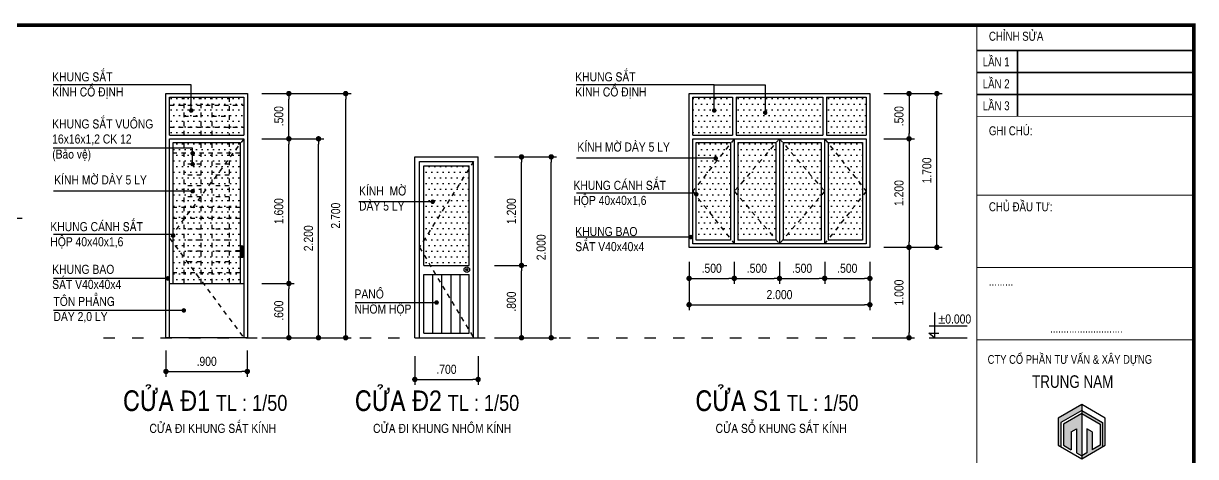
# Model space of a CAD drawing. Header units: millimetres. Extents: x 100 to 288, y -65 to 177.
# Drawn here: x 176.86 to 202.79, y 77.25 to 86.82 of the extents above; entities that cross this region are included whole.
import ezdxf

# ---------------------------------------------------------------- set-up
doc = ezdxf.new("R2010")
doc.units = ezdxf.units.MM
doc.header["$LTSCALE"] = 0.3
doc.header["$MEASUREMENT"] = 0
doc.header["$PDMODE"] = 2
doc.linetypes.add('ACAD_ISO03W100', pattern=[30, 12, -18])
doc.linetypes.add('ACAD_ISO07W100', pattern=[3, 0, -3])
doc.layers.get('0').update_dxf_attribs({"linetype": 'CONTINUOUS', "lineweight": 13})
doc.layers.get('DEFPOINTS').update_dxf_attribs({"linetype": 'CONTINUOUS', "lineweight": 13})
for name, color, linetype in [('HACTH', 8, 'CONTINUOUS'), ('LAYER 1', 1, 'CONTINUOUS'), ('LAYER 7', 7, 'CONTINUOUS'), ('LAYER1', 1, 'CONTINUOUS'), ('LAYER5', 5, 'CONTINUOUS'), ('LAYER7', 7, 'CONTINUOUS'), ('NETMANH', 44, 'CONTINUOUS'), ('TEXT', 1, 'CONTINUOUS')]:
    doc.layers.add(name, color=color, linetype=linetype)
doc.styles.add('HELVE-KT', font='VHELVCN.TTF')
doc.styles.add('VNI - HELVE', font='VBOOKMN.TTF', dxfattribs={"width": 0.8})
doc.dimstyles.new('1-50', dxfattribs={"dimtxt": 0.2, "dimasz": 0.12, "dimexe": 0.12, "dimexo": 0.2, "dimgap": 0.12, "dimtad": 1, "dimdec": 3, "dimlfac": 0.5, "dimzin": 4, "dimdsep": 46, "dimtxsty": 'HELVE-KT', "dimblk1": 'DOT', "dimblk2": 'DOT', "dimsah": 1, "dimcen": -0.18, "dimadec": 3, "dimazin": 0, "dimtfac": 1, "dimtdec": 3, "dimtmove": 2, "dimatfit": 3, "dimldrblk": 'DOT', "dimfxl": 0, "dimtolj": 1, "dimtzin": 4, "dimarcsym": 0})

# ---------------------------------------------------------------- blocks, each defined once
blk = doc.blocks.new('_DOT')
at = {"color": 0, "linetype": 'ByBlock'}
blk.add_line((-0.5, 0), (-1, 0), dxfattribs=at)
at = {"color": 0, "linetype": 'ByBlock', "const_width": 0.5}
blk.add_lwpolyline([(-0.25, 0, 1), (0.25, 0, 1)], format="xyb", close=True, dxfattribs=at)
blk = doc.blocks.new('*D874')
at = {"layer": 'DEFPOINTS', "color": 0, "lineweight": -2, "ltscale": 0.08}
for p in [(181.928, 81.072), (182.728, 81.072), (181.928, 79.872)]:
    blk.add_point(p, dxfattribs=at)
at = {"layer": 'LAYER 1', "color": 0, "lineweight": -2, "ltscale": 0.08}
for p, q in [((182.128, 81.072), (182.848, 81.072)), ((182.728, 79.992), (182.728, 80.952)), ((182.128, 79.872), (182.848, 79.872))]:
    blk.add_line(p, q, dxfattribs=at)
at = {"layer": 'LAYER 1', "color": 0, "lineweight": -2, "ltscale": 0.08, "xscale": 0.12, "yscale": 0.12, "zscale": 0.12}
for p, rotation in [((182.728, 81.072), 90), ((182.728, 79.872), 270)]:
    blk.add_blockref('_DOT', p, dxfattribs=dict(at, rotation=rotation))
at = {"layer": 'LAYER 1', "color": 0, "lineweight": -2, "ltscale": 0.08, "insert": (182.506, 80.472), "char_height": 0.2, "attachment_point": 5, "rotation": 90, "style": 'HELVE-KT'}
blk.add_mtext('\\A1;.600', dxfattribs=at)
blk = doc.blocks.new('*D875')
at = {"layer": 'DEFPOINTS', "color": 0, "lineweight": -2, "ltscale": 0.08}
for p in [(181.928, 84.272), (182.728, 84.272), (181.928, 81.072)]:
    blk.add_point(p, dxfattribs=at)
at = {"layer": 'LAYER 1', "color": 0, "lineweight": -2, "ltscale": 0.08}
for p, q in [((182.128, 84.272), (182.848, 84.272)), ((182.728, 81.192), (182.728, 84.152)), ((182.128, 81.072), (182.848, 81.072))]:
    blk.add_line(p, q, dxfattribs=at)
at = {"layer": 'LAYER 1', "color": 0, "lineweight": -2, "ltscale": 0.08, "xscale": 0.12, "yscale": 0.12, "zscale": 0.12}
for p, rotation in [((182.728, 84.272), 90), ((182.728, 81.072), 270)]:
    blk.add_blockref('_DOT', p, dxfattribs=dict(at, rotation=rotation))
at = {"layer": 'LAYER 1', "color": 0, "lineweight": -2, "ltscale": 0.08, "insert": (182.506, 82.672), "char_height": 0.2, "attachment_point": 5, "rotation": 90, "style": 'HELVE-KT'}
blk.add_mtext('\\A1;1.600', dxfattribs=at)
blk = doc.blocks.new('*D876')
at = {"layer": 'DEFPOINTS', "color": 0, "lineweight": -2, "ltscale": 0.08}
for p in [(181.928, 85.272), (182.728, 85.272), (181.928, 84.272)]:
    blk.add_point(p, dxfattribs=at)
at = {"layer": 'LAYER 1', "color": 0, "lineweight": -2, "ltscale": 0.08}
for p, q in [((182.128, 85.272), (182.848, 85.272)), ((182.728, 84.392), (182.728, 85.152)), ((182.128, 84.272), (182.848, 84.272))]:
    blk.add_line(p, q, dxfattribs=at)
at = {"layer": 'LAYER 1', "color": 0, "lineweight": -2, "ltscale": 0.08, "xscale": 0.12, "yscale": 0.12, "zscale": 0.12}
for p, rotation in [((182.728, 85.272), 90), ((182.728, 84.272), 270)]:
    blk.add_blockref('_DOT', p, dxfattribs=dict(at, rotation=rotation))
at = {"layer": 'LAYER 1', "color": 0, "lineweight": -2, "ltscale": 0.08, "insert": (182.506, 84.772), "char_height": 0.2, "attachment_point": 5, "rotation": 90, "style": 'HELVE-KT'}
blk.add_mtext('\\A1;.500', dxfattribs=at)
blk = doc.blocks.new('*D877')
at = {"layer": 'DEFPOINTS', "color": 0, "lineweight": -2, "ltscale": 0.08}
for p in [(182.128, 84.272), (183.384, 84.272), (182.128, 79.872)]:
    blk.add_point(p, dxfattribs=at)
at = {"layer": 'LAYER 1', "color": 0, "lineweight": -2, "ltscale": 0.08}
for p, q in [((182.328, 84.272), (183.504, 84.272)), ((183.384, 79.992), (183.384, 84.152)), ((182.328, 79.872), (183.504, 79.872))]:
    blk.add_line(p, q, dxfattribs=at)
at = {"layer": 'LAYER 1', "color": 0, "lineweight": -2, "ltscale": 0.08, "xscale": 0.12, "yscale": 0.12, "zscale": 0.12}
for p, rotation in [((183.384, 84.272), 90), ((183.384, 79.872), 270)]:
    blk.add_blockref('_DOT', p, dxfattribs=dict(at, rotation=rotation))
at = {"layer": 'LAYER 1', "color": 0, "lineweight": -2, "ltscale": 0.08, "insert": (183.162, 82.072), "char_height": 0.2, "attachment_point": 5, "rotation": 90, "style": 'HELVE-KT'}
blk.add_mtext('\\A1;2.200', dxfattribs=at)
blk = doc.blocks.new('*D878')
at = {"layer": 'DEFPOINTS', "color": 0, "lineweight": -2, "ltscale": 0.08}
for p in [(182.328, 85.272), (183.985, 85.272), (182.328, 79.872)]:
    blk.add_point(p, dxfattribs=at)
at = {"layer": 'LAYER 1', "color": 0, "lineweight": -2, "ltscale": 0.08}
for p, q in [((182.528, 85.272), (184.105, 85.272)), ((183.985, 79.992), (183.985, 85.152)), ((182.528, 79.872), (184.105, 79.872))]:
    blk.add_line(p, q, dxfattribs=at)
at = {"layer": 'LAYER 1', "color": 0, "lineweight": -2, "ltscale": 0.08, "xscale": 0.12, "yscale": 0.12, "zscale": 0.12}
for p, rotation in [((183.985, 85.272), 90), ((183.985, 79.872), 270)]:
    blk.add_blockref('_DOT', p, dxfattribs=dict(at, rotation=rotation))
at = {"layer": 'LAYER 1', "color": 0, "lineweight": -2, "ltscale": 0.08, "insert": (183.763, 82.572), "char_height": 0.2, "attachment_point": 5, "rotation": 90, "style": 'HELVE-KT'}
blk.add_mtext('\\A1;2.700', dxfattribs=at)
blk = doc.blocks.new('*D879')
at = {"layer": 'DEFPOINTS', "color": 0, "lineweight": -2, "ltscale": 0.08}
for p in [(180.009, 79.79), (181.809, 79.79), (181.809, 79.127)]:
    blk.add_point(p, dxfattribs=at)
at = {"layer": 'LAYER 1', "color": 0, "lineweight": -2, "ltscale": 0.08}
for p, q in [((180.009, 79.59), (180.009, 79.007)), ((181.809, 79.59), (181.809, 79.007)), ((180.129, 79.127), (181.689, 79.127))]:
    blk.add_line(p, q, dxfattribs=at)
at = {"layer": 'LAYER 1', "color": 0, "lineweight": -2, "ltscale": 0.08, "xscale": 0.12, "yscale": 0.12, "zscale": 0.12, "rotation": 180}
blk.add_blockref('_DOT', (180.009, 79.127), dxfattribs=at)
at = {"layer": 'LAYER 1', "color": 0, "lineweight": -2, "ltscale": 0.08, "xscale": 0.12, "yscale": 0.12, "zscale": 0.12}
blk.add_blockref('_DOT', (181.809, 79.127), dxfattribs=at)
at = {"layer": 'LAYER 1', "color": 0, "lineweight": -2, "ltscale": 0.08, "insert": (180.909, 79.349), "char_height": 0.2, "attachment_point": 5, "style": 'HELVE-KT'}
blk.add_mtext('\\A1;.900', dxfattribs=at)
blk = doc.blocks.new('*D880')
at = {"layer": 'DEFPOINTS', "color": 0, "linetype": 'Continuous', "lineweight": -2, "ltscale": 0.08}
for p in [(185.515, 79.668), (186.915, 79.668), (186.915, 78.951)]:
    blk.add_point(p, dxfattribs=at)
at = {"layer": 'LAYER 1', "color": 0, "linetype": 'Continuous', "lineweight": -2, "ltscale": 0.08}
for p, q in [((185.515, 79.468), (185.515, 78.831)), ((186.915, 79.468), (186.915, 78.831)), ((185.635, 78.951), (186.795, 78.951))]:
    blk.add_line(p, q, dxfattribs=at)
at = {"layer": 'LAYER 1', "color": 0, "linetype": 'Continuous', "lineweight": -2, "ltscale": 0.08, "xscale": 0.12, "yscale": 0.12, "zscale": 0.12, "rotation": 180}
blk.add_blockref('_DOT', (185.515, 78.951), dxfattribs=at)
at = {"layer": 'LAYER 1', "color": 0, "linetype": 'Continuous', "lineweight": -2, "ltscale": 0.08, "xscale": 0.12, "yscale": 0.12, "zscale": 0.12}
blk.add_blockref('_DOT', (186.915, 78.951), dxfattribs=at)
at = {"layer": 'LAYER 1', "color": 0, "linetype": 'Continuous', "ltscale": 0.08, "insert": (186.215, 79.173), "char_height": 0.2, "attachment_point": 5, "style": 'HELVE-KT'}
blk.add_mtext('\\A1;.700', dxfattribs=at)
blk = doc.blocks.new('*D881')
at = {"layer": 'DEFPOINTS', "color": 0, "linetype": 'Continuous', "lineweight": -2, "ltscale": 0.08}
for p in [(187.081, 81.472), (187.875, 81.472), (187.081, 79.872)]:
    blk.add_point(p, dxfattribs=at)
at = {"layer": 'LAYER1', "color": 0, "linetype": 'Continuous', "lineweight": -2, "ltscale": 0.08}
for p, q in [((187.281, 81.472), (187.995, 81.472)), ((187.875, 79.992), (187.875, 81.352)), ((187.281, 79.872), (187.995, 79.872))]:
    blk.add_line(p, q, dxfattribs=at)
at = {"layer": 'LAYER1', "color": 0, "linetype": 'Continuous', "lineweight": -2, "ltscale": 0.08, "xscale": 0.12, "yscale": 0.12, "zscale": 0.12}
for p, rotation in [((187.875, 81.472), 90), ((187.875, 79.872), 270)]:
    blk.add_blockref('_DOT', p, dxfattribs=dict(at, rotation=rotation))
at = {"layer": 'LAYER1', "color": 0, "linetype": 'Continuous', "ltscale": 0.08, "insert": (187.652, 80.672), "char_height": 0.2, "attachment_point": 5, "rotation": 90, "style": 'HELVE-KT'}
blk.add_mtext('\\A1;.800', dxfattribs=at)
blk = doc.blocks.new('*D882')
at = {"layer": 'DEFPOINTS', "color": 0, "linetype": 'Continuous', "lineweight": -2, "ltscale": 0.08}
for p in [(187.081, 83.872), (187.875, 83.872), (187.081, 81.472)]:
    blk.add_point(p, dxfattribs=at)
at = {"layer": 'LAYER1', "color": 0, "linetype": 'Continuous', "lineweight": -2, "ltscale": 0.08}
for p, q in [((187.281, 83.872), (187.995, 83.872)), ((187.875, 81.592), (187.875, 83.752)), ((187.281, 81.472), (187.995, 81.472))]:
    blk.add_line(p, q, dxfattribs=at)
at = {"layer": 'LAYER1', "color": 0, "linetype": 'Continuous', "lineweight": -2, "ltscale": 0.08, "xscale": 0.12, "yscale": 0.12, "zscale": 0.12}
for p, rotation in [((187.875, 83.872), 90), ((187.875, 81.472), 270)]:
    blk.add_blockref('_DOT', p, dxfattribs=dict(at, rotation=rotation))
at = {"layer": 'LAYER1', "color": 0, "linetype": 'Continuous', "ltscale": 0.08, "insert": (187.652, 82.672), "char_height": 0.2, "attachment_point": 5, "rotation": 90, "style": 'HELVE-KT'}
blk.add_mtext('\\A1;1.200', dxfattribs=at)
blk = doc.blocks.new('*D883')
at = {"layer": 'DEFPOINTS', "color": 0, "linetype": 'Continuous', "lineweight": -2, "ltscale": 0.08}
for p in [(187.602, 83.872), (188.533, 83.872), (187.602, 79.872)]:
    blk.add_point(p, dxfattribs=at)
at = {"layer": 'LAYER1', "color": 0, "linetype": 'Continuous', "lineweight": -2, "ltscale": 0.08}
for p, q in [((187.802, 83.872), (188.653, 83.872)), ((188.533, 79.992), (188.533, 83.752)), ((187.802, 79.872), (188.653, 79.872))]:
    blk.add_line(p, q, dxfattribs=at)
at = {"layer": 'LAYER1', "color": 0, "linetype": 'Continuous', "lineweight": -2, "ltscale": 0.08, "xscale": 0.12, "yscale": 0.12, "zscale": 0.12}
for p, rotation in [((188.533, 83.872), 90), ((188.533, 79.872), 270)]:
    blk.add_blockref('_DOT', p, dxfattribs=dict(at, rotation=rotation))
at = {"layer": 'LAYER1', "color": 0, "linetype": 'Continuous', "ltscale": 0.08, "insert": (188.311, 81.872), "char_height": 0.2, "attachment_point": 5, "rotation": 90, "style": 'HELVE-KT'}
blk.add_mtext('\\A1;2.000', dxfattribs=at)
blk = doc.blocks.new('*D884')
at = {"layer": 'DEFPOINTS', "color": 0, "lineweight": -2, "ltscale": 0.08}
for p in [(195.693, 85.272), (195.693, 84.272), (196.449, 84.272)]:
    blk.add_point(p, dxfattribs=at)
at = {"layer": 'LAYER 1', "color": 0, "lineweight": -2, "ltscale": 0.08}
for p, q in [((195.893, 85.272), (196.569, 85.272)), ((196.449, 85.152), (196.449, 84.392)), ((195.893, 84.272), (196.569, 84.272))]:
    blk.add_line(p, q, dxfattribs=at)
at = {"layer": 'LAYER 1', "color": 0, "lineweight": -2, "ltscale": 0.08, "xscale": 0.12, "yscale": 0.12, "zscale": 0.12}
for p, rotation in [((196.449, 85.272), 90), ((196.449, 84.272), 270)]:
    blk.add_blockref('_DOT', p, dxfattribs=dict(at, rotation=rotation))
at = {"layer": 'LAYER 1', "color": 0, "lineweight": -2, "ltscale": 0.08, "insert": (196.227, 84.772), "char_height": 0.2, "attachment_point": 5, "rotation": 90, "style": 'HELVE-KT'}
blk.add_mtext('\\A1;.500', dxfattribs=at)
blk = doc.blocks.new('*D885')
at = {"layer": 'DEFPOINTS', "color": 0, "lineweight": -2, "ltscale": 0.08}
for p in [(195.693, 84.272), (195.693, 81.872), (196.449, 81.872)]:
    blk.add_point(p, dxfattribs=at)
at = {"layer": 'LAYER 1', "color": 0, "lineweight": -2, "ltscale": 0.08}
for p, q in [((195.893, 84.272), (196.569, 84.272)), ((196.449, 84.152), (196.449, 81.992)), ((195.893, 81.872), (196.569, 81.872))]:
    blk.add_line(p, q, dxfattribs=at)
at = {"layer": 'LAYER 1', "color": 0, "lineweight": -2, "ltscale": 0.08, "xscale": 0.12, "yscale": 0.12, "zscale": 0.12}
for p, rotation in [((196.449, 84.272), 90), ((196.449, 81.872), 270)]:
    blk.add_blockref('_DOT', p, dxfattribs=dict(at, rotation=rotation))
at = {"layer": 'LAYER 1', "color": 0, "lineweight": -2, "ltscale": 0.08, "insert": (196.227, 83.072), "char_height": 0.2, "attachment_point": 5, "rotation": 90, "style": 'HELVE-KT'}
blk.add_mtext('\\A1;1.200', dxfattribs=at)
blk = doc.blocks.new('*D886')
at = {"layer": 'DEFPOINTS', "color": 0, "lineweight": -2, "ltscale": 0.08}
for p in [(195.693, 81.872), (195.693, 79.872), (196.449, 79.872)]:
    blk.add_point(p, dxfattribs=at)
at = {"layer": 'LAYER 1', "color": 0, "lineweight": -2, "ltscale": 0.08}
for p, q in [((195.893, 81.872), (196.569, 81.872)), ((196.449, 81.752), (196.449, 79.992)), ((195.893, 79.872), (196.569, 79.872))]:
    blk.add_line(p, q, dxfattribs=at)
at = {"layer": 'LAYER 1', "color": 0, "lineweight": -2, "ltscale": 0.08, "xscale": 0.12, "yscale": 0.12, "zscale": 0.12}
for p, rotation in [((196.449, 81.872), 90), ((196.449, 79.872), 270)]:
    blk.add_blockref('_DOT', p, dxfattribs=dict(at, rotation=rotation))
at = {"layer": 'LAYER 1', "color": 0, "lineweight": -2, "ltscale": 0.08, "insert": (196.227, 80.872), "char_height": 0.2, "attachment_point": 5, "rotation": 90, "style": 'HELVE-KT'}
blk.add_mtext('\\A1;1.000', dxfattribs=at)
blk = doc.blocks.new('*D887')
at = {"layer": 'DEFPOINTS', "color": 0, "lineweight": -2, "ltscale": 0.08}
for p in [(196.095, 85.272), (197.066, 85.272), (196.095, 81.872)]:
    blk.add_point(p, dxfattribs=at)
at = {"layer": 'LAYER 1', "color": 0, "lineweight": -2, "ltscale": 0.08}
for p, q in [((196.295, 85.272), (197.186, 85.272)), ((197.066, 81.992), (197.066, 85.152)), ((196.295, 81.872), (197.186, 81.872))]:
    blk.add_line(p, q, dxfattribs=at)
at = {"layer": 'LAYER 1', "color": 0, "lineweight": -2, "ltscale": 0.08, "xscale": 0.12, "yscale": 0.12, "zscale": 0.12}
for p, rotation in [((197.066, 85.272), 90), ((197.066, 81.872), 270)]:
    blk.add_blockref('_DOT', p, dxfattribs=dict(at, rotation=rotation))
at = {"layer": 'LAYER 1', "color": 0, "lineweight": -2, "ltscale": 0.08, "insert": (196.844, 83.572), "char_height": 0.2, "attachment_point": 5, "rotation": 90, "style": 'HELVE-KT'}
blk.add_mtext('\\A1;1.700', dxfattribs=at)
blk = doc.blocks.new('*D888')
at = {"layer": 'DEFPOINTS', "color": 0, "lineweight": -2, "ltscale": 0.08}
for p in [(191.583, 81.752), (192.583, 81.752), (192.583, 81.185)]:
    blk.add_point(p, dxfattribs=at)
at = {"layer": 'LAYER 1', "color": 0, "lineweight": -2, "ltscale": 0.08}
for p, q in [((191.583, 81.552), (191.583, 81.065)), ((192.583, 81.552), (192.583, 81.065)), ((191.703, 81.185), (192.463, 81.185))]:
    blk.add_line(p, q, dxfattribs=at)
at = {"layer": 'LAYER 1', "color": 0, "lineweight": -2, "ltscale": 0.08, "xscale": 0.12, "yscale": 0.12, "zscale": 0.12, "rotation": 180}
blk.add_blockref('_DOT', (191.583, 81.185), dxfattribs=at)
at = {"layer": 'LAYER 1', "color": 0, "lineweight": -2, "ltscale": 0.08, "xscale": 0.12, "yscale": 0.12, "zscale": 0.12}
blk.add_blockref('_DOT', (192.583, 81.185), dxfattribs=at)
at = {"layer": 'LAYER 1', "color": 0, "lineweight": -2, "ltscale": 0.08, "insert": (192.083, 81.408), "char_height": 0.2, "attachment_point": 5, "style": 'HELVE-KT'}
blk.add_mtext('\\A1;.500', dxfattribs=at)
blk = doc.blocks.new('*D889')
at = {"layer": 'DEFPOINTS', "color": 0, "lineweight": -2, "ltscale": 0.08}
for p in [(192.583, 81.752), (193.583, 81.752), (193.583, 81.185)]:
    blk.add_point(p, dxfattribs=at)
at = {"layer": 'LAYER 1', "color": 0, "lineweight": -2, "ltscale": 0.08}
for p, q in [((192.583, 81.552), (192.583, 81.065)), ((193.583, 81.552), (193.583, 81.065)), ((192.703, 81.185), (193.463, 81.185))]:
    blk.add_line(p, q, dxfattribs=at)
at = {"layer": 'LAYER 1', "color": 0, "lineweight": -2, "ltscale": 0.08, "xscale": 0.12, "yscale": 0.12, "zscale": 0.12, "rotation": 180}
blk.add_blockref('_DOT', (192.583, 81.185), dxfattribs=at)
at = {"layer": 'LAYER 1', "color": 0, "lineweight": -2, "ltscale": 0.08, "xscale": 0.12, "yscale": 0.12, "zscale": 0.12}
blk.add_blockref('_DOT', (193.583, 81.185), dxfattribs=at)
at = {"layer": 'LAYER 1', "color": 0, "lineweight": -2, "ltscale": 0.08, "insert": (193.083, 81.408), "char_height": 0.2, "attachment_point": 5, "style": 'HELVE-KT'}
blk.add_mtext('\\A1;.500', dxfattribs=at)
blk = doc.blocks.new('*D890')
at = {"layer": 'DEFPOINTS', "color": 0, "lineweight": -2, "ltscale": 0.08}
for p in [(193.583, 81.752), (194.583, 81.752), (194.583, 81.185)]:
    blk.add_point(p, dxfattribs=at)
at = {"layer": 'LAYER 1', "color": 0, "lineweight": -2, "ltscale": 0.08}
for p, q in [((193.583, 81.552), (193.583, 81.065)), ((194.583, 81.552), (194.583, 81.065)), ((193.703, 81.185), (194.463, 81.185))]:
    blk.add_line(p, q, dxfattribs=at)
at = {"layer": 'LAYER 1', "color": 0, "lineweight": -2, "ltscale": 0.08, "xscale": 0.12, "yscale": 0.12, "zscale": 0.12, "rotation": 180}
blk.add_blockref('_DOT', (193.583, 81.185), dxfattribs=at)
at = {"layer": 'LAYER 1', "color": 0, "lineweight": -2, "ltscale": 0.08, "xscale": 0.12, "yscale": 0.12, "zscale": 0.12}
blk.add_blockref('_DOT', (194.583, 81.185), dxfattribs=at)
at = {"layer": 'LAYER 1', "color": 0, "lineweight": -2, "ltscale": 0.08, "insert": (194.083, 81.408), "char_height": 0.2, "attachment_point": 5, "style": 'HELVE-KT'}
blk.add_mtext('\\A1;.500', dxfattribs=at)
blk = doc.blocks.new('*D891')
at = {"layer": 'DEFPOINTS', "color": 0, "lineweight": -2, "ltscale": 0.08}
for p in [(194.583, 81.752), (195.583, 81.752), (195.583, 81.185)]:
    blk.add_point(p, dxfattribs=at)
at = {"layer": 'LAYER 1', "color": 0, "lineweight": -2, "ltscale": 0.08}
for p, q in [((194.583, 81.552), (194.583, 81.065)), ((195.583, 81.552), (195.583, 81.065)), ((194.703, 81.185), (195.463, 81.185))]:
    blk.add_line(p, q, dxfattribs=at)
at = {"layer": 'LAYER 1', "color": 0, "lineweight": -2, "ltscale": 0.08, "xscale": 0.12, "yscale": 0.12, "zscale": 0.12, "rotation": 180}
blk.add_blockref('_DOT', (194.583, 81.185), dxfattribs=at)
at = {"layer": 'LAYER 1', "color": 0, "lineweight": -2, "ltscale": 0.08, "xscale": 0.12, "yscale": 0.12, "zscale": 0.12}
blk.add_blockref('_DOT', (195.583, 81.185), dxfattribs=at)
at = {"layer": 'LAYER 1', "color": 0, "lineweight": -2, "ltscale": 0.08, "insert": (195.083, 81.408), "char_height": 0.2, "attachment_point": 5, "style": 'HELVE-KT'}
blk.add_mtext('\\A1;.500', dxfattribs=at)
blk = doc.blocks.new('*D892')
at = {"layer": 'DEFPOINTS', "color": 0, "lineweight": -2, "ltscale": 0.08}
for p in [(191.583, 81.752), (195.583, 81.752), (195.583, 80.603)]:
    blk.add_point(p, dxfattribs=at)
at = {"layer": 'LAYER 1', "color": 0, "lineweight": -2, "ltscale": 0.08}
for p, q in [((191.583, 81.552), (191.583, 80.483)), ((195.583, 81.552), (195.583, 80.483)), ((191.703, 80.603), (195.463, 80.603))]:
    blk.add_line(p, q, dxfattribs=at)
at = {"layer": 'LAYER 1', "color": 0, "lineweight": -2, "ltscale": 0.08, "xscale": 0.12, "yscale": 0.12, "zscale": 0.12, "rotation": 180}
blk.add_blockref('_DOT', (191.583, 80.603), dxfattribs=at)
at = {"layer": 'LAYER 1', "color": 0, "lineweight": -2, "ltscale": 0.08, "xscale": 0.12, "yscale": 0.12, "zscale": 0.12}
blk.add_blockref('_DOT', (195.583, 80.603), dxfattribs=at)
at = {"layer": 'LAYER 1', "color": 0, "lineweight": -2, "ltscale": 0.08, "insert": (193.583, 80.825), "char_height": 0.2, "attachment_point": 5, "style": 'HELVE-KT'}
blk.add_mtext('\\A1;2.000', dxfattribs=at)
blk = doc.blocks.new('AAEER')
at = {"linetype": 'Continuous', "ltscale": 0.08}
h = blk.add_hatch(color=8, dxfattribs=at)
h.paths.add_polyline_path([(377.886, 656.949), (377.886, 657.083), (377.366, 656.782), (377.366, 656.181), (377.423, 656.148), (377.423, 656.682)])
h.paths.add_polyline_path([(377.886, 656.882), (377.481, 656.649), (377.481, 656.181), (377.655, 656.081), (377.655, 656.482), (377.771, 656.548), (377.771, 656.014), (377.886, 655.947)])
blk.add_hatch(color=8, dxfattribs=at).paths.add_polyline_path([(378.118, 656.482), (378.002, 656.548), (378.002, 656.014), (377.886, 655.947), (377.886, 655.88), (378.349, 656.148), (378.349, 656.682), (377.886, 656.949), (377.886, 656.882), (378.291, 656.649), (378.291, 656.181), (378.118, 656.081)])
for p, q in [((377.886, 656.949), (377.423, 656.682)), ((377.886, 657.083), (377.886, 656.949)), ((377.886, 657.083), (377.886, 655.88)), ((377.886, 656.949), (378.349, 656.682)), ((377.423, 656.682), (377.423, 656.148)), ((377.886, 656.882), (377.481, 656.649)), ((377.481, 656.649), (377.481, 656.181)), ((377.886, 656.882), (377.886, 655.947)), ((377.886, 656.882), (378.291, 656.649)), ((378.291, 656.649), (378.291, 656.181)), ((378.349, 656.682), (378.349, 656.148)), ((377.655, 656.482), (377.771, 656.548)), ((377.655, 656.482), (377.655, 656.081)), ((377.771, 656.548), (377.771, 656.014)), ((378.118, 656.482), (378.002, 656.548)), ((378.002, 656.548), (378.002, 656.014)), ((378.118, 656.482), (378.118, 656.081))]:
    blk.add_line(p, q, dxfattribs=at)
blk.add_lwpolyline([(377.366, 656.181), (377.886, 655.88), (378.407, 656.181), (378.407, 656.782), (377.886, 657.083), (377.366, 656.782)], close=True, dxfattribs=at)
for points in [[(377.481, 656.181), (377.655, 656.081)], [(378.291, 656.181), (378.118, 656.081)], [(377.771, 656.014), (377.886, 655.947)], [(378.002, 656.014), (377.886, 655.947)]]:
    blk.add_lwpolyline(points, dxfattribs=at)
for points in [[(375.565, 643.528), (380.365, 643.528)], [(375.565, 643.18), (380.365, 643.18)], [(375.565, 642.208), (380.365, 642.208)], [(375.565, 641.861), (380.365, 641.861)]]:
    blk.add_lwpolyline(points)
at = {"layer": 'LAYER 7', "lineweight": 35}
for points in [[(375.565, 664.914), (380.365, 664.914)], [(376.469, 663.456), (376.469, 664.914)], [(375.565, 664.428), (380.365, 664.428)], [(375.565, 663.942), (380.365, 663.942)], [(375.565, 645.958), (380.365, 645.958)], [(378.282, 638.389), (378.282, 637.695)], [(379.323, 638.389), (379.323, 638.389), (379.323, 637.695)], [(379.323, 638.042), (380.365, 638.042)]]:
    blk.add_lwpolyline(points, dxfattribs=at)
at = {"layer": 'LAYER7', "const_width": 0.0278}
blk.add_lwpolyline([(380.365, 665.47), (375.565, 665.47), (375.565, 637.695), (380.365, 637.695)], close=True, dxfattribs=at)
at = {"layer": 'LAYER7'}
for points, const_width in [([(375.565, 663.456), (380.365, 663.456)], 0.0174), ([(375.565, 661.712), (380.365, 661.712)], 0.0174), ([(375.565, 660.112), (380.365, 660.112)], 0.0174), ([(375.565, 658.512), (380.365, 658.512)], 0.0212), ([(375.565, 654.346), (380.365, 654.346)], 0.0174), ([(375.565, 651.999), (380.365, 651.999)], 0.0174), ([(375.565, 650.61), (380.365, 650.61)], 0.0174), ([(375.565, 649.221), (380.365, 649.221)], 0.0174), ([(375.565, 647.833), (380.365, 647.833)], 0.0174), ([(375.565, 646.444), (380.365, 646.444)], 0.0174), ([(375.565, 641.097), (380.365, 641.097)], 0.0174), ([(375.565, 638.389), (380.365, 638.389)], 0.0174)]:
    blk.add_lwpolyline(points, dxfattribs=dict(at, const_width=const_width))
at = {"layer": 'LAYER 7', "lineweight": 35, "attachment_point": 1, "style": 'VNI - HELVE'}
for s, insert, char_height, width in [('CHÆNH SÖÛA', (375.833, 665.327), 0.2, 5.31965), ('LAÀN 1', (375.696, 664.761), 0.2, 5.31965), ('LAÀN 2', (375.696, 664.275), 0.2, 5.31965), ('LAÀN 3', (375.696, 663.789), 0.2, 5.31965), ('GHI CHUÙ:', (375.833, 663.236), 0.2, 5.31965), ('CHUÛ ÑAÀU TÖ:', (375.833, 661.556), 0.2, 5.31965), ('.........', (375.833, 659.91), 0.2, 5.31965), ('...........................', (377.188, 658.873), 0.2, 5.31965), ('{\\LP.GIAÙM ÑOÁC}', (375.833, 654.205), 0.2, 5.31965), ('KS. PHAÏM VAÊN HOAN', (375.833, 652.277), 0.2, 5.31965), ('{\\LCHUÛ NHIEÄM}', (375.833, 651.912), 0.2, 5.31965), ('KTS. TRÖÔNG BAÙ TUØNG', (375.828, 650.957), 0.2, 5.31965), ('{\\LCHUÛ TRÌ + KIEÅM}', (375.833, 650.542), 0.2, 5.31965), ('KTS. TRÖÔNG BAÙ TUØNG', (375.844, 649.573), 0.2, 5.31965), ('{\\LTHIEÁT KEÁ}', (375.833, 649.118), 0.2, 5.31965), ('KTS. TRÖÔNG BAÙ TUØNG', (375.833, 648.174), 0.2, 5.31965), ('{\\LTHEÅ HIEÄN}', (375.833, 647.765), 0.2, 5.31965), ('TRAÀN THANH TUØNG', (375.833, 646.764), 0.2, 5.31965), ('{\\fVNI-Helve|b0|i0|c0|p2;THIEÁT KEÁ BAÛN VEÕ THI COÂNG}', (376.323, 646.297), 0.2, 5.31965), ('{\\fVNI-Helve|b0|i0|c0|p2;TEÂN COÂNG TRÌNH}', (376.889, 645.799), 0.2, 5.31965), ('XAÂY DÖÏNG KHU NHAØ ÔÛ CHO\\PVÑV, HLV THEÅ THAO THAØNH \\PTÍCH CAO TAÏI KHU LHTDTT, \\P       TP. CAÀN THÔ', (375.75, 645.39), 0.25, 7.09083), ('{\\fVNI-Helve|b0|i0|c0|p2;HAÏNG MUÏC:}', (377.279, 643.469), 0.2, 5.31965), ('NHAØ ÔÛ VÑV - HLV', (376.485, 642.834), 0.25, 7.09083), ('{\\fVNI-Helve|b0|i0|c0|p2;ÑÒA ÑIEÅM:}', (377.37, 642.111), 0.2, 5.31965), ('{\\fVNI-Helve|b0|i0|c0|p2;.....................}', (377.337, 641.754), 0.17359, 5.31965), ('{\\fVNI-Helve|b0|i0|c0|p2;TEÂN BAÛN VEÕ}', (377.294, 640.914), 0.2, 5.31965), ('{\\fVNI-Helve|b0|i0|c0|p2;HOAØN THAØNH}', (376.401, 638.282), 0.15, 5.31965), ('{\\fVNI-Helve|b0|i0|c0|p2;.../10/2014}', (376.475, 638.017), 0.2, 5.31965), ('{\\fVNI-Helve|b0|i0|c0|p2;KT}', (378.663, 638.151), 0.2, 5.31965), ('{\\fVNI-Helve|b0|i0|c0|p2;11}', (379.745, 637.978), 0.2, 5.31965)]:
    blk.add_mtext(s, dxfattribs=dict(at, insert=insert, char_height=char_height, width=width))
at = {"layer": 'LAYER5', "attachment_point": 1, "style": 'VNI - HELVE'}
for s, insert, char_height, width in [('{\\H0.9774x;CTY COÅ PHAÀN TÖ VAÁN & XAÂY DÖÏNG} ', (375.805, 658.177), 0.19891, 4.67984), ('TRUNG NAM', (376.787, 657.729), 0.2777, 3.59296), ('{\\fVNI-Helve|b0|i0|c0|p2;C13-C15, ÑÖÔØNG SOÁ 2, LOÂ SOÁ 8A, PHÖÔØNG HÖNG THAÏNH, \\P                       QUAÄN CAÙI RAÊNG,  TP. CAÀN THÔ}', (375.912, 655.598), 0.12499, 8.0242), ('{\\fVNI-Helve|b0|i0|c0|p2;ÑT: 0710. 37 36 930, FAX: 0710. 37 36 940}', (376.484, 655.04), 0.12499, 8.0242), ('{\\fVNI-Helve|b0|i0|c0|p2;Email: trungnamcantho@yahoo.com.vn}', (376.706, 654.803), 0.12499, 8.0242)]:
    blk.add_mtext(s, dxfattribs=dict(at, insert=insert, char_height=char_height, width=width))

msp = doc.modelspace()

# ---------------------------------------------------------------- hatches: boundary and pattern name
at = {"layer": 'NETMANH', "ltscale": 0.08}
h = msp.add_hatch(dxfattribs=at)
h.set_pattern_fill('DOTS', color=256, scale=2, style=0)
h.set_pattern_definition([(0, (13.18634, 0.03532), (0.0625, 0.125), [0, -0.125])])
h.paths.add_polyline_path([(181.64911, 84.19163), (180.16911, 84.19163), (180.16911, 82.15671, -0.41421356), (180.19411, 82.13171, -0.41421356), (180.16911, 82.10671), (180.16911, 81.07163), (181.64911, 81.07163), (181.64911, 81.7794), (181.55764, 81.7794, -1), (181.55764, 81.79765), (181.64911, 81.79765)])
h.paths.add_polyline_path([(180.57411, 83.71068, -1), (180.62411, 83.71068, -1)], flags=16)
h.paths.add_polyline_path([(180.62396, 83.11235, -1), (180.57396, 83.11235, -1)], flags=16)
h.paths.add_polyline_path([(180.57411, 83.95068, -1), (180.62411, 83.95068, -1)], flags=16)
h.paths.add_polyline_path([(181.72911, 85.19163), (180.08911, 85.19163), (180.08911, 84.35163), (181.72911, 84.35163)])
h.paths.add_polyline_path([(180.59209, 84.89799, -1), (180.54209, 84.89799, -1)], flags=16)
h = msp.add_hatch(dxfattribs=at)
h.set_pattern_fill('DOTS', color=256, scale=2, style=0)
h.set_pattern_definition([(0, (13.85814, 0.03532), (0.0625, 0.125), [0, -0.125])])
h.paths.add_polyline_path([(193.50271, 84.19163), (192.66271, 84.19163), (192.66271, 82.03163), (193.50271, 82.03163)])
h.paths.add_polyline_path([(192.50271, 84.19163), (191.74271, 84.19163), (191.74271, 82.03163), (192.50271, 82.03163)])
h.paths.add_polyline_path([(194.50271, 84.19163), (193.66271, 84.19163), (193.66271, 82.03163), (194.50271, 82.03163)])
h.paths.add_polyline_path([(195.42271, 84.19163), (194.66271, 84.19163), (194.66271, 82.03163), (195.42271, 82.03163)])
h.paths.add_polyline_path([(195.50271, 85.19163), (194.62271, 85.19163), (194.62271, 84.35163), (195.50271, 84.35163)])
h.paths.add_polyline_path([(194.54271, 85.19163), (192.62271, 85.19163), (192.62271, 84.35163), (194.54271, 84.35163)])
h.paths.add_polyline_path([(192.54271, 85.19163), (191.66271, 85.19163), (191.66271, 84.35163), (192.54271, 84.35163)])
h = msp.add_hatch(dxfattribs=at)
h.set_pattern_fill('DOTS', color=256, scale=2, style=0)
h.set_pattern_definition([(0, (11.51696, 0.03532), (0.0625, 0.125), [0, -0.125])])
h.paths.add_polyline_path([(186.71535, 83.57578), (185.71542, 81.61747), (185.71542, 81.47163), (186.71535, 81.47163)])
h.paths.add_polyline_path([(186.71535, 83.57578), (186.71535, 83.67163), (185.71542, 83.67163), (185.71542, 82.88307), (185.88522, 82.88307, -0.93628407), (185.935, 82.87979, -1.06805192), (185.88522, 82.88307), (185.71542, 82.88307), (185.71542, 81.61747)])

# ---------------------------------------------------------------- linework, layer by layer
at = {"layer": 'HACTH', "linetype": 'ACAD_ISO07W100', "ltscale": 0.01}
for p, q in [((180.40911, 84.35163), (180.40911, 85.19163)), ((180.78911, 84.35163), (180.78911, 85.19163)), ((181.02911, 84.35163), (181.02911, 85.19163)), ((180.08911, 85.01258), (181.72911, 85.01258)), ((180.40911, 84.77163), (180.78911, 84.77163)), ((181.02911, 84.77163), (181.40911, 84.77163)), ((180.08911, 84.53068), (181.72911, 84.53068)), ((180.40911, 81.07163), (180.40911, 84.19163)), ((180.78911, 81.07163), (180.78911, 84.19163)), ((181.02911, 81.07163), (181.02911, 84.19163))]:
    msp.add_line(p, q, dxfattribs=at)
at = {"layer": 'HACTH', "linetype": 'ACAD_ISO07W100', "ltscale": 0.02}
for p, q in [((181.64911, 83.95068), (180.16911, 83.95068)), ((180.78911, 83.71068), (180.40911, 83.71068)), ((181.40911, 83.71068), (181.02911, 83.71068)), ((180.78911, 83.47068), (180.40911, 83.47068)), ((181.40911, 83.47068), (181.02911, 83.47068)), ((180.78911, 83.23068), (180.40911, 83.23068)), ((180.78911, 82.99068), (180.40911, 82.99068)), ((181.40911, 83.23068), (181.02911, 83.23068)), ((181.40911, 82.99068), (181.02911, 82.99068)), ((181.64911, 82.75068), (180.16911, 82.75068)), ((181.64911, 82.51068), (180.16911, 82.51068)), ((180.78911, 82.27068), (180.40911, 82.27068)), ((181.40911, 82.27068), (181.02911, 82.27068)), ((180.78911, 82.03068), (180.40911, 82.03068)), ((181.40911, 82.03068), (181.02911, 82.03068)), ((180.78911, 81.79068), (180.40911, 81.79068)), ((181.40911, 81.79068), (181.02911, 81.79068)), ((180.78911, 81.55068), (180.40911, 81.55068)), ((181.40911, 81.55068), (181.02911, 81.55068)), ((181.64911, 81.31068), (180.16911, 81.31068))]:
    msp.add_line(p, q, dxfattribs=at)
at = {"layer": 'HACTH', "lineweight": -2, "ltscale": 0.08}
for points in [[(180.56709, 84.89799), (180.56709, 85.46639), (177.51829, 85.46639)], [(192.14069, 84.89799), (192.14069, 85.46639), (189.09189, 85.46639)], [(192.14069, 85.46639), (193.26745, 85.46639), (193.26745, 84.85)], [(180.59911, 83.71068), (180.59911, 84.06709), (177.51216, 84.06709)], [(192.17256, 83.84001), (189.09189, 83.84001)], [(180.59896, 83.11235), (177.51829, 83.11235)], [(191.71057, 83.06648), (189.09189, 83.06648)], [(180.13697, 82.15318), (177.51829, 82.15318)], [(191.62298, 82.09869), (189.09189, 82.09869)], [(180.04938, 81.18539), (177.51829, 81.18539)], [(180.40398, 80.47668), (177.51829, 80.47668)]]:
    msp.add_lwpolyline(points, dxfattribs=at)
at = {"layer": 'HACTH', "linetype": 'ACAD_ISO07W100', "ltscale": 0.02}
for points in [[(181.40911, 85.19163), (181.40911, 84.35163)], [(181.40911, 84.19163), (181.40911, 81.07163)]]:
    msp.add_lwpolyline(points, dxfattribs=at)
at = {"layer": 'HACTH', "linetype": 'Continuous', "ltscale": 0.08}
for points in [[(184.27353, 82.88307), (185.90651, 82.88307)], [(184.19318, 80.64967), (186.01273, 80.64967)]]:
    msp.add_lwpolyline(points, dxfattribs=at)
at = {"layer": 'LAYER 1', "lineweight": -2, "ltscale": 0.08, "const_width": 0.05}
for points in [[(180.54209, 84.89799, 1), (180.59209, 84.89799, 1)], [(192.11569, 84.89799, 1), (192.16569, 84.89799, 1)], [(193.24245, 84.85, 1), (193.29245, 84.85, 1)], [(180.57411, 83.95068, 1), (180.62411, 83.95068, 1)], [(192.14756, 83.84001, 1), (192.19756, 83.84001, 1)], [(180.57411, 83.71068, 1), (180.62411, 83.71068, 1)], [(180.57396, 83.11235, 1), (180.62396, 83.11235, 1)], [(191.71771, 83.04501, 1), (191.76771, 83.04501, 1)], [(180.14411, 82.13171, 1), (180.19411, 82.13171, 1)], [(191.59798, 82.09869, 1), (191.64798, 82.09869, 1)], [(180.02438, 81.18539, 1), (180.07438, 81.18539, 1)], [(180.37898, 80.47668, 1), (180.42898, 80.47668, 1)]]:
    msp.add_lwpolyline(points, format="xyb", close=True, dxfattribs=at)
at = {"layer": 'LAYER 1', "linetype": 'ACAD_ISO03W100', "ltscale": 0.07}
msp.add_lwpolyline([(178.62728, 79.87163), (197.57336, 79.87163)], dxfattribs=at)
at = {"layer": 'LAYER 7', "linetype": 'ACAD_ISO03W100', "ltscale": 0.05}
msp.add_lwpolyline([(172.59995, 82.51777), (176.94921, 82.51777)], dxfattribs=at)
at = {"layer": 'LAYER1', "linetype": 'Continuous', "ltscale": 0.08, "const_width": 0.05}
for points in [[(185.885, 82.87979, 1), (185.935, 82.87979, 1)], [(185.97164, 80.65088, 1), (186.02164, 80.65088, 1)]]:
    msp.add_lwpolyline(points, format="xyb", close=True, dxfattribs=at)
at = {"layer": 'LAYER1', "linetype": 'Continuous', "ltscale": 0.05}
for points in [[(197.01471, 80.42724), (197.01471, 79.87163)], [(196.89369, 80.1373), (197.73736, 80.1373)], [(196.8868, 79.97521), (197.10985, 79.97521)], [(197.01471, 79.87163), (196.8868, 79.97521)], [(196.89369, 79.87163), (197.73736, 79.87163)]]:
    msp.add_lwpolyline(points, dxfattribs=at)
at = {"layer": 'LAYER5', "color": 163, "ltscale": 5}
for p, q in [((180.08911, 84.35163), (181.72911, 84.35163)), ((191.66271, 84.35163), (192.54271, 84.35163)), ((192.62271, 84.35163), (194.54271, 84.35163)), ((194.62271, 84.35163), (195.50271, 84.35163)), ((180.08911, 84.27163), (181.72911, 84.27163)), ((180.16911, 84.19163), (181.64911, 84.19163)), ((191.66271, 84.27163), (195.50271, 84.27163)), ((191.74271, 84.19163), (192.50271, 84.19163)), ((192.66271, 84.19163), (193.50271, 84.19163)), ((193.66271, 84.19163), (194.50271, 84.19163)), ((194.66271, 84.19163), (195.42271, 84.19163)), ((185.51542, 79.87163), (185.51542, 83.87163)), ((185.51542, 83.87163), (186.91535, 83.87163)), ((185.61542, 79.87163), (185.61542, 83.77163)), ((185.61542, 83.77163), (186.81535, 83.77163)), ((186.81535, 79.87163), (186.81535, 83.77163)), ((186.91535, 79.87163), (186.91535, 83.87163)), ((185.71542, 81.47163), (185.71542, 83.67163)), ((185.71542, 83.67163), (186.71535, 83.67163)), ((186.71535, 81.47163), (186.71535, 83.67163)), ((181.66007, 81.79765), (181.66007, 81.88895)), ((181.66007, 81.66895), (181.66007, 81.7794)), ((181.68007, 81.79765), (181.68007, 81.90259)), ((181.68007, 81.65531), (181.68007, 81.7794)), ((181.70007, 81.65531), (181.70007, 81.90259)), ((181.72007, 81.66895), (181.72007, 81.88895)), ((185.71542, 81.47163), (186.71535, 81.47163)), ((185.71542, 79.97163), (185.71542, 81.27163)), ((185.71542, 81.27163), (186.71535, 81.27163)), ((185.91541, 79.97163), (185.91541, 81.27163)), ((186.1154, 79.97163), (186.1154, 81.27163)), ((186.31539, 79.97163), (186.31539, 81.27163)), ((186.51538, 79.97163), (186.51538, 81.27163)), ((186.71535, 79.97163), (186.71535, 81.27163)), ((185.71542, 79.97163), (186.71535, 79.97163)), ((185.51542, 79.87163), (186.91535, 79.87163)), ((185.61542, 79.87163), (186.81535, 79.87163))]:
    msp.add_line(p, q, dxfattribs=at)
for points in [[(180.00911, 85.27163), (181.80911, 85.27163), (181.80911, 79.87163), (180.00911, 79.87163)], [(191.58271, 85.27163), (195.58271, 85.27163), (195.58271, 81.87163), (191.58271, 81.87163)], [(186.67761, 81.37904), (186.65395, 81.37904), (186.65395, 81.37574), (186.67761, 81.37574)]]:
    msp.add_lwpolyline(points, close=True, dxfattribs=at)
for points in [[(180.08911, 84.35163), (180.08911, 85.19163), (181.72911, 85.19163), (181.72911, 84.35163)], [(191.66271, 84.35163), (191.66271, 85.19163), (192.54271, 85.19163)], [(192.54271, 85.19163), (192.54271, 84.35163)], [(192.62271, 85.19163), (192.62271, 84.35163)], [(192.62271, 85.19163), (194.54271, 85.19163)], [(194.54271, 85.19163), (194.54271, 84.35163)], [(194.62271, 85.19163), (194.62271, 84.35163)], [(194.62271, 85.19163), (195.50271, 85.19163), (195.50271, 84.35163)], [(180.08911, 79.87163), (180.08911, 84.27163)], [(180.16911, 81.07163), (180.16911, 84.19163)], [(181.64911, 84.19163), (181.64911, 81.79765)], [(181.72911, 84.27163), (181.72911, 79.87163)], [(195.50271, 84.27163), (195.50271, 81.95163), (191.66271, 81.95163), (191.66271, 84.27163)], [(192.50271, 82.03163), (191.74271, 82.03163), (191.74271, 84.19163)], [(192.50271, 84.19163), (192.50271, 82.03163)], [(192.58271, 84.27163), (192.58271, 81.95163)], [(192.66271, 84.19163), (192.66271, 82.03163)], [(193.50271, 84.19163), (193.50271, 82.03163)], [(193.58271, 84.27163), (193.58271, 81.95163)], [(193.66271, 84.19163), (193.66271, 82.03163)], [(194.50271, 84.19163), (194.50271, 82.03163)], [(194.58271, 84.27163), (194.58271, 81.95163)], [(194.66271, 84.19163), (194.66271, 82.03163)], [(195.42271, 84.19163), (195.42271, 82.03163), (194.66271, 82.03163)], [(193.50271, 82.03163), (192.66271, 82.03163)], [(194.50271, 82.03163), (193.66271, 82.03163)], [(181.69118, 81.79765), (181.55764, 81.79765)], [(181.69118, 81.7794), (181.55764, 81.7794)], [(181.64911, 81.7794), (181.64911, 81.07163)], [(181.70007, 81.75168), (181.68007, 81.75168)], [(181.70007, 81.74355), (181.68007, 81.74355)], [(181.69118, 81.79765), (181.69118, 81.7794)], [(180.08911, 81.07163), (181.72911, 81.07163)]]:
    msp.add_lwpolyline(points, dxfattribs=at)
at = {"layer": 'LAYER5', "color": 163, "linetype": 'ACAD_ISO03W100', "ltscale": 0.01}
for points in [[(181.72911, 84.27163), (180.08911, 82.07163), (181.72911, 79.87163)], [(192.58271, 84.27163), (191.66271, 83.11163), (192.58271, 81.95163)], [(193.58271, 84.27163), (192.58271, 83.11163), (193.58271, 81.95163)], [(193.58271, 84.27163), (194.58271, 83.11163), (193.58271, 81.95163)], [(194.58271, 84.27163), (195.50271, 83.11163), (194.58271, 81.95163)], [(186.81535, 83.77163), (185.61542, 81.87163), (186.81535, 79.87163)]]:
    msp.add_lwpolyline(points, dxfattribs=at)
at = {"layer": 'LAYER5', "color": 163, "ltscale": 5}
for radius in [0.0615, 0.02469]:
    msp.add_circle((186.66578, 81.37739), radius, dxfattribs=at)
for centre, radius, start, end in [((181.55764, 81.78853), 0.00912, 90, 270), ((181.69007, 81.86645), 0.0375, 36.869898, 143.130102), ((181.69007, 81.69145), 0.0375, 216.869898, 323.130102)]:
    msp.add_arc(centre, radius, start, end, dxfattribs=at)
at = {"layer": 'LAYER7', "linetype": 'Continuous', "const_width": 0.08}
msp.add_lwpolyline([(202.74885, 86.78282), (163.54885, 86.78282), (163.54885, 59.00791), (202.74885, 59.00791)], close=True, dxfattribs=at)

# ---------------------------------------------------------------- block references
at = {"layer": 'LAYER 7', "linetype": 'Continuous'}
msp.add_blockref('AAEER', (-177.61615, -578.6868), dxfattribs=at)

# ---------------------------------------------------------------- texts
at = {"layer": 'LAYER 1', "linetype": 'Continuous', "ltscale": 0.4, "char_height": 0.2, "width": 10.8090428, "attachment_point": 1, "style": 'HELVE-KT'}
for s, insert in [('{\\H2.25x;CÖÛA Ñ1}  {\\H1.75x;TL : 1/50}', (179.06104, 78.70598)), ('{\\H2.25x;CÖÛA Ñ2}  {\\H1.75x;TL : 1/50}', (184.19104, 78.70598)), ('{\\H2.25x;CÖÛA S1}  {\\H1.75x;TL : 1/50}', (191.7256, 78.70598))]:
    msp.add_mtext(s, dxfattribs=dict(at, insert=insert))
at = {"layer": 'LAYER1', "linetype": 'Continuous', "ltscale": 0.05, "char_height": 0.2, "style": 'HELVE-KT'}
for s, insert, width, attachment_point in [('±0.000', (197.09794, 80.38674), 15.1845217, 1), ('CÖÛA ÑI KHUNG SAÉT KÍNH', (179.64412, 77.7629), 5.2618645, 7), ('CÖÛA SOÅ KHUNG SAÉT KÍNH', (192.16923, 77.7629), 5.2618645, 7), ('CÖÛA ÑI KHUNG NHOÂM KÍNH', (184.59116, 77.7629), 5.2618645, 7)]:
    msp.add_mtext(s, dxfattribs=dict(at, insert=insert, width=width, attachment_point=attachment_point))
at = {"layer": 'TEXT', "char_height": 0.2, "width": 22.9529552, "attachment_point": 1, "style": 'HELVE-KT'}
for s, insert in [('KHUNG SAÉT\\PKÍNH COÁ ÑÒNH', (177.49091, 85.74204)), ('KHUNG SAÉT\\PKÍNH COÁ ÑÒNH', (189.06451, 85.74204)), ('KHUNG SAÉT VUOÂNG\\P16x16x1,2 CK 12\\P(Baûo veÄ)', (177.49091, 84.70096)), ('KÍNH MÔØ DAØY 5 LY', (189.11054, 84.19089)), ('KÍNH MÔØ DAØY 5 LY', (177.53694, 83.46324)), ('KÍNH  MÔØ \\PDAØY 5 LY', (184.28034, 83.21863)), ('KHUNG CAÙNH SAÉT \\PHOÄP 40x40x1,6', (189.02386, 83.34267)), ('KHUNG CAÙNH SAÉT \\PHOÄP 40x40x1,6', (177.45026, 82.42937)), ('KHUNG BAO\\PSAÉT V40x40x4', (189.06545, 82.32125)), ('KHUNG BAO\\PSAÉT V40x40x4', (177.49185, 81.48528)), ('PANOÂ \\PNHOÂM HOÄP', (184.18003, 80.94075)), ('TOÂN PHAÚNG \\PDAØY 2,0 LY', (177.51919, 80.77524))]:
    msp.add_mtext(s, dxfattribs=dict(at, insert=insert))

# ---------------------------------------------------------------- dimensions: what is measured, and where the dimension line sits
at = {"layer": 'LAYER 1', "lineweight": -2, "ltscale": 0.08}
for base, p1, p2, picture, middle in [((182.72841, 85.27163), (181.92849, 84.27163), (181.92849, 85.27163), '*D876', (182.50627, 84.77163)), ((183.98468, 85.27163), (182.32849, 79.87163), (182.32849, 85.27163), '*D878', (183.76255, 82.57163)), ((196.4491, 84.27163), (195.69344, 85.27163), (195.69344, 84.27163), '*D884', (196.22697, 84.77163)), ((197.06609, 85.27163), (196.09493, 81.87163), (196.09493, 85.27163), '*D887', (196.84396, 83.57163)), ((182.72841, 84.27163), (181.92849, 81.07163), (181.92849, 84.27163), '*D875', (182.50627, 82.67163)), ((183.38411, 84.27163), (182.12849, 79.87163), (182.12849, 84.27163), '*D877', (183.16198, 82.07163)), ((196.4491, 81.87163), (195.69344, 84.27163), (195.69344, 81.87163), '*D885', (196.22697, 83.07163)), ((196.4491, 79.87163), (195.69344, 81.87163), (195.69344, 79.87163), '*D886', (196.22697, 80.87163)), ((182.72841, 81.07163), (181.92849, 79.87163), (181.92849, 81.07163), '*D874', (182.50627, 80.47163))]:
    dim = msp.add_linear_dim(base=base, p1=p1, p2=p2, angle=90, dimstyle='1-50', dxfattribs=at)
    dim.commit()
    dim.dimension.update_dxf_attribs({"geometry": picture, "text_midpoint": middle})
for base, p1, p2, picture, middle in [((192.58271, 81.18539), (191.58271, 81.75163), (192.58271, 81.75163), '*D888', (192.08271, 81.40753)), ((195.58271, 80.6026), (191.58271, 81.75163), (195.58271, 81.75163), '*D892', (193.58271, 80.82473)), ((193.58271, 81.18539), (192.58271, 81.75163), (193.58271, 81.75163), '*D889', (193.08271, 81.40753)), ((194.58271, 81.18539), (193.58271, 81.75163), (194.58271, 81.75163), '*D890', (194.08271, 81.40753)), ((195.58271, 81.18539), (194.58271, 81.75163), (195.58271, 81.75163), '*D891', (195.08271, 81.40753)), ((181.80911, 79.12702), (180.00911, 79.79014), (181.80911, 79.79014), '*D879', (180.90911, 79.34915))]:
    dim = msp.add_linear_dim(base=base, p1=p1, p2=p2, dimstyle='1-50', dxfattribs=at)
    dim.commit()
    dim.dimension.update_dxf_attribs({"geometry": picture, "text_midpoint": middle})
at = {"layer": 'LAYER 1', "linetype": 'Continuous', "ltscale": 0.08}
dim = msp.add_linear_dim(base=(186.91542, 78.95125), p1=(185.51542, 79.66837), p2=(186.91542, 79.66837), dimstyle='1-50', dxfattribs=at)
dim.commit()
dim.dimension.update_dxf_attribs({"geometry": '*D880', "text_midpoint": (186.21542, 79.17338)})
at = {"layer": 'LAYER1', "linetype": 'Continuous', "ltscale": 0.08}
for base, p1, p2, picture, middle in [((187.87452, 83.87163), (187.08146, 81.47163), (187.08146, 83.87163), '*D882', (187.65239, 82.67163)), ((188.5334, 83.87163), (187.60241, 79.87163), (187.60241, 83.87163), '*D883', (188.31126, 81.87163)), ((187.87452, 81.47163), (187.08146, 79.87163), (187.08146, 81.47163), '*D881', (187.65239, 80.67163))]:
    dim = msp.add_linear_dim(base=base, p1=p1, p2=p2, angle=90, dimstyle='1-50', dxfattribs=at)
    dim.commit()
    dim.dimension.update_dxf_attribs({"geometry": picture, "text_midpoint": middle})

doc.saveas('drawing.dxf')
